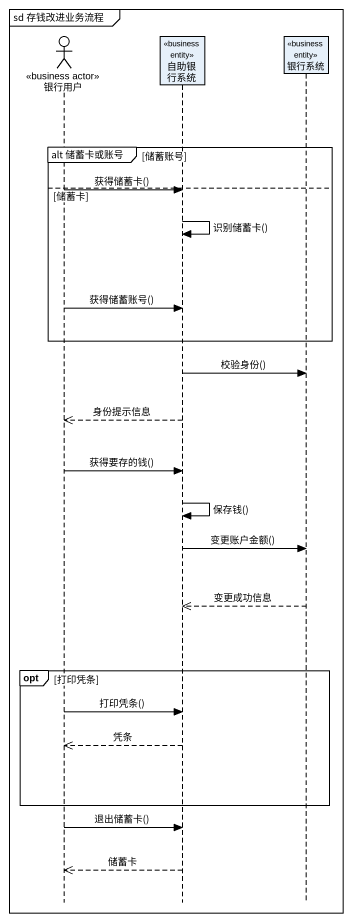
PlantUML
@startuml
mainframe sd 存钱改进业务流程
hide footbox
actor 银行用户 <<business actor>>
participant 自助银行系统 <<business entity>>
participant 银行系统 <<business entity>>

group alt 储蓄卡或账号 [储蓄账号]
else 储蓄卡
  银行用户 -> 自助银行系统 : 获得储蓄卡()
  自助银行系统 -> 自助银行系统 : 识别储蓄卡()
  银行用户 -> 自助银行系统 : 获得储蓄账号()
end
自助银行系统 -> 银行系统 : 校验身份()
自助银行系统 -->> 银行用户 : 身份提示信息
银行用户 -> 自助银行系统 : 获得要存的钱()
自助银行系统 -> 自助银行系统 : 保存钱()
自助银行系统 -> 银行系统 : 变更账户金额()
银行系统 -->> 自助银行系统 : 变更成功信息
opt 打印凭条
  银行用户 -> 自助银行系统 : 打印凭条()
  自助银行系统 -->> 银行用户 : 凭条
end
银行用户 -> 自助银行系统 : 退出储蓄卡()
自助银行系统 -->> 银行用户 : 储蓄卡
@enduml
